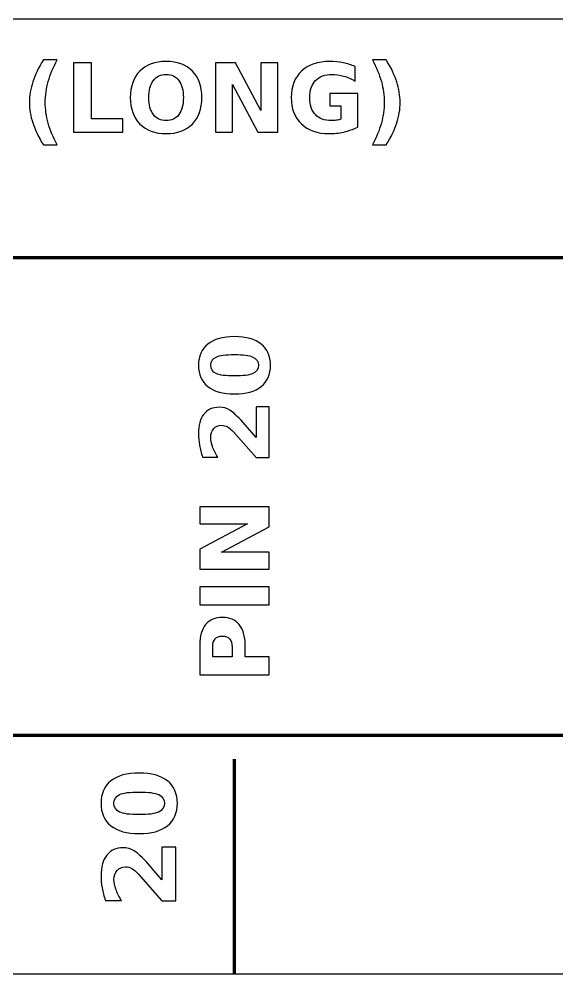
# Model space of a CAD drawing. Header units: centimetres. Extents: x -11 to 25, y -15.8 to -13.8.
# Drawn here: x 8.048 to 9.176, y -15.85 to -13.85 of the extents above; entities that cross this region are included whole.
import ezdxf

# ---------------------------------------------------------------- set-up
doc = ezdxf.new("R2010")
doc.units = ezdxf.units.CM
doc.header["$MEASUREMENT"] = 0
doc.layers.add('Layer 1', color=7, linetype='Continuous')

msp = doc.modelspace()

# ---------------------------------------------------------------- linework, layer by layer
at = {"layer": 'Layer 1', "color": 7}
msp.add_open_spline([(-10.9698, -13.85), (-10.9698, -13.85), (25.0302, -13.85), (25.0302, -13.85), (25.0302, -13.85), (25.0302, -13.85), (25.0302, -15.85), (25.0302, -15.85), (25.0302, -15.85), (25.0302, -15.85), (-10.9698, -15.85), (-10.9698, -15.85), (-10.9698, -15.85), (-10.9698, -15.85), (-10.9698, -13.85), (-10.9698, -13.85)], degree=3, knots=[0, 0, 0, 0, 0.25, 0.25, 0.25, 0.25, 0.5, 0.5, 0.5, 0.5, 0.75, 0.75, 0.75, 0.75, 1, 1, 1, 1], dxfattribs=at)
at = {"layer": 'Layer 1', "color": 250}
for points, knots in [([(8.12817, -14.11348), (8.12817, -14.11348), (8.09917, -14.11348), (8.09917, -14.11348), (8.09917, -14.11348), (8.0892, -14.09741), (8.08184, -14.08211), (8.0771, -14.06761), (8.0771, -14.06761), (8.07234, -14.05314), (8.06997, -14.03878), (8.06997, -14.02451), (8.06997, -14.02451), (8.06997, -14.01024), (8.07237, -13.99581), (8.07714, -13.98121), (8.07714, -13.98121), (8.08194, -13.96658), (8.08927, -13.95131), (8.09917, -13.93534), (8.09917, -13.93534), (8.09917, -13.93534), (8.12817, -13.93534), (8.12817, -13.93534), (8.12817, -13.93534), (8.11984, -13.95078), (8.1136, -13.96588), (8.10944, -13.98061), (8.10944, -13.98061), (8.10527, -13.99534), (8.10317, -14.00991), (8.10317, -14.02431), (8.10317, -14.02431), (8.10317, -14.03871), (8.10524, -14.05328), (8.10937, -14.06808), (8.10937, -14.06808), (8.1135, -14.08284), (8.11977, -14.09798), (8.12817, -14.11348)], [0, 0, 0, 0, 0.1, 0.1, 0.1, 0.1, 0.2, 0.2, 0.2, 0.2, 0.3, 0.3, 0.3, 0.3, 0.4, 0.4, 0.4, 0.4, 0.5, 0.5, 0.5, 0.5, 0.6, 0.6, 0.6, 0.6, 0.7, 0.7, 0.7, 0.7, 0.8, 0.8, 0.8, 0.8, 0.9, 0.9, 0.9, 0.9, 1, 1, 1, 1]), ([(8.35657, -13.93868), (8.38, -13.93868), (8.39837, -13.94538), (8.41163, -13.95881), (8.41163, -13.95881), (8.42493, -13.97221), (8.43157, -13.99071), (8.43157, -14.01434), (8.43157, -14.01434), (8.43157, -14.03791), (8.42493, -14.05641), (8.41163, -14.06981), (8.41163, -14.06981), (8.39837, -14.08324), (8.38, -14.08994), (8.35657, -14.08994), (8.35657, -14.08994), (8.3332, -14.08994), (8.31487, -14.08324), (8.30153, -14.06981), (8.30153, -14.06981), (8.28823, -14.05641), (8.28157, -14.03791), (8.28157, -14.01434), (8.28157, -14.01434), (8.28157, -13.99071), (8.28823, -13.97221), (8.30153, -13.95881), (8.30153, -13.95881), (8.31487, -13.94538), (8.3332, -13.93868), (8.35657, -13.93868)], [0, 0, 0, 0, 0.125, 0.125, 0.125, 0.125, 0.25, 0.25, 0.25, 0.25, 0.375, 0.375, 0.375, 0.375, 0.5, 0.5, 0.5, 0.5, 0.625, 0.625, 0.625, 0.625, 0.75, 0.75, 0.75, 0.75, 0.875, 0.875, 0.875, 0.875, 1, 1, 1, 1]), ([(8.75843, -14.07628), (8.74907, -14.08084), (8.73933, -14.08424), (8.72923, -14.08654), (8.72923, -14.08654), (8.71913, -14.08881), (8.70873, -14.08994), (8.69797, -14.08994), (8.69797, -14.08994), (8.6737, -14.08994), (8.65447, -14.08314), (8.64027, -14.06958), (8.64027, -14.06958), (8.62607, -14.05601), (8.61897, -14.03761), (8.61897, -14.01434), (8.61897, -14.01434), (8.61897, -13.99084), (8.6262, -13.97238), (8.64063, -13.95888), (8.64063, -13.95888), (8.6551, -13.94541), (8.6749, -13.93868), (8.70003, -13.93868), (8.70003, -13.93868), (8.70973, -13.93868), (8.71903, -13.93958), (8.72793, -13.94141), (8.72793, -13.94141), (8.7368, -13.94324), (8.7452, -13.94594), (8.75307, -13.94951), (8.75307, -13.94951), (8.75307, -13.94951), (8.75307, -13.97968), (8.75307, -13.97968), (8.75307, -13.97968), (8.74493, -13.97504), (8.73683, -13.97161), (8.7288, -13.96934), (8.7288, -13.96934), (8.72077, -13.96704), (8.7127, -13.96591), (8.70463, -13.96591), (8.70463, -13.96591), (8.68963, -13.96591), (8.6781, -13.97011), (8.67, -13.97848), (8.67, -13.97848), (8.6619, -13.98684), (8.65783, -13.99881), (8.65783, -14.01434), (8.65783, -14.01434), (8.65783, -14.02978), (8.66173, -14.04171), (8.66957, -14.05011), (8.66957, -14.05011), (8.67737, -14.05851), (8.68847, -14.06271), (8.70287, -14.06271), (8.70287, -14.06271), (8.70677, -14.06271), (8.7104, -14.06248), (8.71377, -14.06198), (8.71377, -14.06198), (8.71713, -14.06148), (8.72013, -14.06071), (8.7228, -14.05968), (8.7228, -14.05968), (8.7228, -14.05968), (8.7228, -14.03134), (8.7228, -14.03134), (8.7228, -14.03134), (8.7228, -14.03134), (8.69987, -14.03134), (8.69987, -14.03134), (8.69987, -14.03134), (8.69987, -14.03134), (8.69987, -14.00614), (8.69987, -14.00614), (8.69987, -14.00614), (8.69987, -14.00614), (8.75843, -14.00614), (8.75843, -14.00614), (8.75843, -14.00614), (8.75843, -14.00614), (8.75843, -14.07628), (8.75843, -14.07628)], [0, 0, 0, 0, 0.0454545, 0.0454545, 0.0454545, 0.0454545, 0.0909091, 0.0909091, 0.0909091, 0.0909091, 0.1363636, 0.1363636, 0.1363636, 0.1363636, 0.1818182, 0.1818182, 0.1818182, 0.1818182, 0.2272727, 0.2272727, 0.2272727, 0.2272727, 0.2727273, 0.2727273, 0.2727273, 0.2727273, 0.3181818, 0.3181818, 0.3181818, 0.3181818, 0.3636364, 0.3636364, 0.3636364, 0.3636364, 0.4090909, 0.4090909, 0.4090909, 0.4090909, 0.4545455, 0.4545455, 0.4545455, 0.4545455, 0.5, 0.5, 0.5, 0.5, 0.5454545, 0.5454545, 0.5454545, 0.5454545, 0.5909091, 0.5909091, 0.5909091, 0.5909091, 0.6363636, 0.6363636, 0.6363636, 0.6363636, 0.6818182, 0.6818182, 0.6818182, 0.6818182, 0.7272727, 0.7272727, 0.7272727, 0.7272727, 0.7727273, 0.7727273, 0.7727273, 0.7727273, 0.8181818, 0.8181818, 0.8181818, 0.8181818, 0.8636364, 0.8636364, 0.8636364, 0.8636364, 0.9090909, 0.9090909, 0.9090909, 0.9090909, 0.9545455, 0.9545455, 0.9545455, 0.9545455, 1, 1, 1, 1]), ([(8.78917, -14.11348), (8.7975, -14.09798), (8.80377, -14.08284), (8.80794, -14.06808), (8.80794, -14.06808), (8.8121, -14.05328), (8.81417, -14.03871), (8.81417, -14.02431), (8.81417, -14.02431), (8.81417, -14.00991), (8.8121, -13.99534), (8.80794, -13.98061), (8.80794, -13.98061), (8.80377, -13.96588), (8.7975, -13.95078), (8.78917, -13.93534), (8.78917, -13.93534), (8.78917, -13.93534), (8.81817, -13.93534), (8.81817, -13.93534), (8.81817, -13.93534), (8.82807, -13.95131), (8.8354, -13.96658), (8.8402, -13.98121), (8.8402, -13.98121), (8.84497, -13.99581), (8.84737, -14.01024), (8.84737, -14.02451), (8.84737, -14.02451), (8.84737, -14.03878), (8.845, -14.05314), (8.84024, -14.06761), (8.84024, -14.06761), (8.8355, -14.08211), (8.82814, -14.09741), (8.81817, -14.11348), (8.81817, -14.11348), (8.81817, -14.11348), (8.78917, -14.11348), (8.78917, -14.11348)], [0, 0, 0, 0, 0.1, 0.1, 0.1, 0.1, 0.2, 0.2, 0.2, 0.2, 0.3, 0.3, 0.3, 0.3, 0.4, 0.4, 0.4, 0.4, 0.5, 0.5, 0.5, 0.5, 0.6, 0.6, 0.6, 0.6, 0.7, 0.7, 0.7, 0.7, 0.8, 0.8, 0.8, 0.8, 0.9, 0.9, 0.9, 0.9, 1, 1, 1, 1]), ([(8.16254, -13.94131), (8.16254, -13.94131), (8.20014, -13.94131), (8.20014, -13.94131), (8.20014, -13.94131), (8.20014, -13.94131), (8.20014, -14.05868), (8.20014, -14.05868), (8.20014, -14.05868), (8.20014, -14.05868), (8.26614, -14.05868), (8.26614, -14.05868), (8.26614, -14.05868), (8.26614, -14.05868), (8.26614, -14.08711), (8.26614, -14.08711), (8.26614, -14.08711), (8.26614, -14.08711), (8.16254, -14.08711), (8.16254, -14.08711), (8.16254, -14.08711), (8.16254, -14.08711), (8.16254, -13.94131), (8.16254, -13.94131)], [0, 0, 0, 0, 0.1666667, 0.1666667, 0.1666667, 0.1666667, 0.3333333, 0.3333333, 0.3333333, 0.3333333, 0.5, 0.5, 0.5, 0.5, 0.6666667, 0.6666667, 0.6666667, 0.6666667, 0.8333333, 0.8333333, 0.8333333, 0.8333333, 1, 1, 1, 1]), ([(8.46, -13.94131), (8.46, -13.94131), (8.502, -13.94131), (8.502, -13.94131), (8.502, -13.94131), (8.502, -13.94131), (8.55503, -14.04131), (8.55503, -14.04131), (8.55503, -14.04131), (8.55503, -14.04131), (8.55503, -13.94131), (8.55503, -13.94131), (8.55503, -13.94131), (8.55503, -13.94131), (8.59066, -13.94131), (8.59066, -13.94131), (8.59066, -13.94131), (8.59066, -13.94131), (8.59066, -14.08711), (8.59066, -14.08711), (8.59066, -14.08711), (8.59066, -14.08711), (8.54866, -14.08711), (8.54866, -14.08711), (8.54866, -14.08711), (8.54866, -14.08711), (8.49563, -13.98711), (8.49563, -13.98711), (8.49563, -13.98711), (8.49563, -13.98711), (8.49563, -14.08711), (8.49563, -14.08711), (8.49563, -14.08711), (8.49563, -14.08711), (8.46, -14.08711), (8.46, -14.08711), (8.46, -14.08711), (8.46, -14.08711), (8.46, -13.94131), (8.46, -13.94131)], [0, 0, 0, 0, 0.1, 0.1, 0.1, 0.1, 0.2, 0.2, 0.2, 0.2, 0.3, 0.3, 0.3, 0.3, 0.4, 0.4, 0.4, 0.4, 0.5, 0.5, 0.5, 0.5, 0.6, 0.6, 0.6, 0.6, 0.7, 0.7, 0.7, 0.7, 0.8, 0.8, 0.8, 0.8, 0.9, 0.9, 0.9, 0.9, 1, 1, 1, 1]), ([(8.35657, -13.96591), (8.3451, -13.96591), (8.33623, -13.97014), (8.3299, -13.97861), (8.3299, -13.97861), (8.3236, -13.98708), (8.32043, -13.99898), (8.32043, -14.01434), (8.32043, -14.01434), (8.32043, -14.02968), (8.3236, -14.04154), (8.3299, -14.05001), (8.3299, -14.05001), (8.33623, -14.05848), (8.3451, -14.06271), (8.35657, -14.06271), (8.35657, -14.06271), (8.3681, -14.06271), (8.377, -14.05848), (8.38333, -14.05001), (8.38333, -14.05001), (8.38963, -14.04154), (8.3928, -14.02968), (8.3928, -14.01434), (8.3928, -14.01434), (8.3928, -13.99898), (8.38963, -13.98708), (8.38333, -13.97861), (8.38333, -13.97861), (8.377, -13.97014), (8.3681, -13.96591), (8.35657, -13.96591)], [0, 0, 0, 0, 0.125, 0.125, 0.125, 0.125, 0.25, 0.25, 0.25, 0.25, 0.375, 0.375, 0.375, 0.375, 0.5, 0.5, 0.5, 0.5, 0.625, 0.625, 0.625, 0.625, 0.75, 0.75, 0.75, 0.75, 0.875, 0.875, 0.875, 0.875, 1, 1, 1, 1]), ([(8.50006, -14.51511), (8.52423, -14.51511), (8.54286, -14.52031), (8.556, -14.53074), (8.556, -14.53074), (8.5691, -14.54114), (8.57566, -14.55594), (8.57566, -14.57508), (8.57566, -14.57508), (8.57566, -14.59428), (8.5691, -14.60911), (8.556, -14.61951), (8.556, -14.61951), (8.54286, -14.62994), (8.52423, -14.63514), (8.50006, -14.63514), (8.50006, -14.63514), (8.47586, -14.63514), (8.4572, -14.62994), (8.44406, -14.61951), (8.44406, -14.61951), (8.43096, -14.60911), (8.4244, -14.59428), (8.4244, -14.57508), (8.4244, -14.57508), (8.4244, -14.55594), (8.43096, -14.54114), (8.44406, -14.53074), (8.44406, -14.53074), (8.4572, -14.52031), (8.47586, -14.51511), (8.50006, -14.51511)], [0, 0, 0, 0, 0.125, 0.125, 0.125, 0.125, 0.25, 0.25, 0.25, 0.25, 0.375, 0.375, 0.375, 0.375, 0.5, 0.5, 0.5, 0.5, 0.625, 0.625, 0.625, 0.625, 0.75, 0.75, 0.75, 0.75, 0.875, 0.875, 0.875, 0.875, 1, 1, 1, 1]), ([(8.4998, -14.55271), (8.48156, -14.55271), (8.46873, -14.55441), (8.46126, -14.55784), (8.46126, -14.55784), (8.45383, -14.56124), (8.4501, -14.56701), (8.4501, -14.57508), (8.4501, -14.57508), (8.4501, -14.58314), (8.45383, -14.58891), (8.46126, -14.59238), (8.46126, -14.59238), (8.46873, -14.59581), (8.48156, -14.59754), (8.4998, -14.59754), (8.4998, -14.59754), (8.5182, -14.59754), (8.5312, -14.59581), (8.53873, -14.59238), (8.53873, -14.59238), (8.5463, -14.58891), (8.55006, -14.58314), (8.55006, -14.57508), (8.55006, -14.57508), (8.55006, -14.56708), (8.5463, -14.56134), (8.53873, -14.55788), (8.53873, -14.55788), (8.5312, -14.55444), (8.5182, -14.55271), (8.4998, -14.55271)], [0, 0, 0, 0, 0.125, 0.125, 0.125, 0.125, 0.25, 0.25, 0.25, 0.25, 0.375, 0.375, 0.375, 0.375, 0.5, 0.5, 0.5, 0.5, 0.625, 0.625, 0.625, 0.625, 0.75, 0.75, 0.75, 0.75, 0.875, 0.875, 0.875, 0.875, 1, 1, 1, 1]), ([(8.5452, -14.72625), (8.5452, -14.72625), (8.5452, -14.66208), (8.5452, -14.66208), (8.5452, -14.66208), (8.5452, -14.66208), (8.57283, -14.66208), (8.57283, -14.66208), (8.57283, -14.66208), (8.57283, -14.66208), (8.57283, -14.76805), (8.57283, -14.76805), (8.57283, -14.76805), (8.57283, -14.76805), (8.5452, -14.76805), (8.5452, -14.76805), (8.5452, -14.76805), (8.5452, -14.76805), (8.49823, -14.71481), (8.49823, -14.71481), (8.49823, -14.71481), (8.49393, -14.71005), (8.48973, -14.70655), (8.48563, -14.70428), (8.48563, -14.70428), (8.48153, -14.70198), (8.47726, -14.70085), (8.47283, -14.70085), (8.47283, -14.70085), (8.466, -14.70085), (8.4605, -14.70315), (8.45633, -14.70775), (8.45633, -14.70775), (8.45216, -14.71231), (8.4501, -14.71841), (8.4501, -14.72605), (8.4501, -14.72605), (8.4501, -14.73191), (8.45136, -14.73831), (8.45386, -14.74528), (8.45386, -14.74528), (8.45636, -14.75225), (8.4601, -14.75971), (8.46503, -14.76765), (8.46503, -14.76765), (8.46503, -14.76765), (8.433, -14.76765), (8.433, -14.76765), (8.433, -14.76765), (8.4302, -14.75918), (8.42806, -14.75081), (8.4266, -14.74255), (8.4266, -14.74255), (8.42513, -14.73428), (8.4244, -14.72618), (8.4244, -14.71821), (8.4244, -14.71821), (8.4244, -14.70078), (8.42823, -14.68721), (8.43593, -14.67755), (8.43593, -14.67755), (8.4436, -14.66788), (8.4543, -14.66305), (8.46806, -14.66305), (8.46806, -14.66305), (8.476, -14.66305), (8.4834, -14.66511), (8.49026, -14.66921), (8.49026, -14.66921), (8.49713, -14.67331), (8.50633, -14.68195), (8.51786, -14.69508), (8.51786, -14.69508), (8.51786, -14.69508), (8.5452, -14.72625), (8.5452, -14.72625)], [0, 0, 0, 0, 0.0526316, 0.0526316, 0.0526316, 0.0526316, 0.1052632, 0.1052632, 0.1052632, 0.1052632, 0.1578947, 0.1578947, 0.1578947, 0.1578947, 0.2105263, 0.2105263, 0.2105263, 0.2105263, 0.2631579, 0.2631579, 0.2631579, 0.2631579, 0.3157895, 0.3157895, 0.3157895, 0.3157895, 0.3684211, 0.3684211, 0.3684211, 0.3684211, 0.4210526, 0.4210526, 0.4210526, 0.4210526, 0.4736842, 0.4736842, 0.4736842, 0.4736842, 0.5263158, 0.5263158, 0.5263158, 0.5263158, 0.5789474, 0.5789474, 0.5789474, 0.5789474, 0.6315789, 0.6315789, 0.6315789, 0.6315789, 0.6842105, 0.6842105, 0.6842105, 0.6842105, 0.7368421, 0.7368421, 0.7368421, 0.7368421, 0.7894737, 0.7894737, 0.7894737, 0.7894737, 0.8421053, 0.8421053, 0.8421053, 0.8421053, 0.8947368, 0.8947368, 0.8947368, 0.8947368, 0.9473684, 0.9473684, 0.9473684, 0.9473684, 1, 1, 1, 1]), ([(8.42703, -15.00251), (8.42703, -15.00251), (8.42703, -14.96051), (8.42703, -14.96051), (8.42703, -14.96051), (8.42703, -14.96051), (8.52703, -14.90748), (8.52703, -14.90748), (8.52703, -14.90748), (8.52703, -14.90748), (8.42703, -14.90748), (8.42703, -14.90748), (8.42703, -14.90748), (8.42703, -14.90748), (8.42703, -14.87185), (8.42703, -14.87185), (8.42703, -14.87185), (8.42703, -14.87185), (8.57283, -14.87185), (8.57283, -14.87185), (8.57283, -14.87185), (8.57283, -14.87185), (8.57283, -14.91385), (8.57283, -14.91385), (8.57283, -14.91385), (8.57283, -14.91385), (8.47283, -14.96688), (8.47283, -14.96688), (8.47283, -14.96688), (8.47283, -14.96688), (8.57283, -14.96688), (8.57283, -14.96688), (8.57283, -14.96688), (8.57283, -14.96688), (8.57283, -15.00251), (8.57283, -15.00251), (8.57283, -15.00251), (8.57283, -15.00251), (8.42703, -15.00251), (8.42703, -15.00251)], [0, 0, 0, 0, 0.1, 0.1, 0.1, 0.1, 0.2, 0.2, 0.2, 0.2, 0.3, 0.3, 0.3, 0.3, 0.4, 0.4, 0.4, 0.4, 0.5, 0.5, 0.5, 0.5, 0.6, 0.6, 0.6, 0.6, 0.7, 0.7, 0.7, 0.7, 0.8, 0.8, 0.8, 0.8, 0.9, 0.9, 0.9, 0.9, 1, 1, 1, 1]), ([(8.42703, -15.07691), (8.42703, -15.07691), (8.42703, -15.03931), (8.42703, -15.03931), (8.42703, -15.03931), (8.42703, -15.03931), (8.57283, -15.03931), (8.57283, -15.03931), (8.57283, -15.03931), (8.57283, -15.03931), (8.57283, -15.07691), (8.57283, -15.07691), (8.57283, -15.07691), (8.57283, -15.07691), (8.42703, -15.07691), (8.42703, -15.07691)], [0, 0, 0, 0, 0.25, 0.25, 0.25, 0.25, 0.5, 0.5, 0.5, 0.5, 0.75, 0.75, 0.75, 0.75, 1, 1, 1, 1]), ([(8.42703, -15.22348), (8.42703, -15.22348), (8.42703, -15.16108), (8.42703, -15.16108), (8.42703, -15.16108), (8.42703, -15.14252), (8.43116, -15.12828), (8.4394, -15.11835), (8.4394, -15.11835), (8.44763, -15.10842), (8.45936, -15.10345), (8.4746, -15.10345), (8.4746, -15.10345), (8.48986, -15.10345), (8.50163, -15.10842), (8.50986, -15.11835), (8.50986, -15.11835), (8.5181, -15.12828), (8.52223, -15.14252), (8.52223, -15.16108), (8.52223, -15.16108), (8.52223, -15.16108), (8.52223, -15.18588), (8.52223, -15.18588), (8.52223, -15.18588), (8.52223, -15.18588), (8.57283, -15.18588), (8.57283, -15.18588), (8.57283, -15.18588), (8.57283, -15.18588), (8.57283, -15.22348), (8.57283, -15.22348), (8.57283, -15.22348), (8.57283, -15.22348), (8.42703, -15.22348), (8.42703, -15.22348)], [0, 0, 0, 0, 0.1111111, 0.1111111, 0.1111111, 0.1111111, 0.2222222, 0.2222222, 0.2222222, 0.2222222, 0.3333333, 0.3333333, 0.3333333, 0.3333333, 0.4444444, 0.4444444, 0.4444444, 0.4444444, 0.5555556, 0.5555556, 0.5555556, 0.5555556, 0.6666667, 0.6666667, 0.6666667, 0.6666667, 0.7777778, 0.7777778, 0.7777778, 0.7777778, 0.8888889, 0.8888889, 0.8888889, 0.8888889, 1, 1, 1, 1]), ([(8.45426, -15.18588), (8.45426, -15.18588), (8.495, -15.18588), (8.495, -15.18588), (8.495, -15.18588), (8.495, -15.18588), (8.495, -15.16508), (8.495, -15.16508), (8.495, -15.16508), (8.495, -15.15778), (8.49323, -15.15215), (8.48966, -15.14818), (8.48966, -15.14818), (8.48613, -15.14422), (8.4811, -15.14222), (8.4746, -15.14222), (8.4746, -15.14222), (8.46806, -15.14222), (8.46306, -15.14422), (8.45953, -15.14818), (8.45953, -15.14818), (8.45603, -15.15215), (8.45426, -15.15778), (8.45426, -15.16508), (8.45426, -15.16508), (8.45426, -15.16508), (8.45426, -15.18588), (8.45426, -15.18588)], [0, 0, 0, 0, 0.1428571, 0.1428571, 0.1428571, 0.1428571, 0.2857143, 0.2857143, 0.2857143, 0.2857143, 0.4285714, 0.4285714, 0.4285714, 0.4285714, 0.5714286, 0.5714286, 0.5714286, 0.5714286, 0.7142857, 0.7142857, 0.7142857, 0.7142857, 0.8571429, 0.8571429, 0.8571429, 0.8571429, 1, 1, 1, 1]), ([(8.30016, -15.42919), (8.32573, -15.42919), (8.34545, -15.43469), (8.35935, -15.44573), (8.35935, -15.44573), (8.37322, -15.45674), (8.38017, -15.4724), (8.38017, -15.49265), (8.38017, -15.49265), (8.38017, -15.51297), (8.37322, -15.52867), (8.35935, -15.53968), (8.35935, -15.53968), (8.34545, -15.55072), (8.32573, -15.55623), (8.30016, -15.55623), (8.30016, -15.55623), (8.27455, -15.55623), (8.25479, -15.55072), (8.24089, -15.53968), (8.24089, -15.53968), (8.22703, -15.52867), (8.22008, -15.51297), (8.22008, -15.49265), (8.22008, -15.49265), (8.22008, -15.4724), (8.22703, -15.45674), (8.24089, -15.44573), (8.24089, -15.44573), (8.25479, -15.43469), (8.27455, -15.42919), (8.30016, -15.42919)], [0, 0, 0, 0, 0.125, 0.125, 0.125, 0.125, 0.25, 0.25, 0.25, 0.25, 0.375, 0.375, 0.375, 0.375, 0.5, 0.5, 0.5, 0.5, 0.625, 0.625, 0.625, 0.625, 0.75, 0.75, 0.75, 0.75, 0.875, 0.875, 0.875, 0.875, 1, 1, 1, 1]), ([(8.29988, -15.46898), (8.28058, -15.46898), (8.267, -15.47078), (8.25909, -15.47441), (8.25909, -15.47441), (8.25123, -15.47801), (8.24728, -15.48412), (8.24728, -15.49265), (8.24728, -15.49265), (8.24728, -15.50119), (8.25123, -15.50729), (8.25909, -15.51096), (8.25909, -15.51096), (8.267, -15.5146), (8.28058, -15.51643), (8.29988, -15.51643), (8.29988, -15.51643), (8.31935, -15.51643), (8.33311, -15.5146), (8.34108, -15.51096), (8.34108, -15.51096), (8.34909, -15.50729), (8.35307, -15.50119), (8.35307, -15.49265), (8.35307, -15.49265), (8.35307, -15.48419), (8.34909, -15.47812), (8.34108, -15.47445), (8.34108, -15.47445), (8.33311, -15.47082), (8.31935, -15.46898), (8.29988, -15.46898)], [0, 0, 0, 0, 0.125, 0.125, 0.125, 0.125, 0.25, 0.25, 0.25, 0.25, 0.375, 0.375, 0.375, 0.375, 0.5, 0.5, 0.5, 0.5, 0.625, 0.625, 0.625, 0.625, 0.75, 0.75, 0.75, 0.75, 0.875, 0.875, 0.875, 0.875, 1, 1, 1, 1]), ([(8.34792, -15.65264), (8.34792, -15.65264), (8.34792, -15.58473), (8.34792, -15.58473), (8.34792, -15.58473), (8.34792, -15.58473), (8.37717, -15.58473), (8.37717, -15.58473), (8.37717, -15.58473), (8.37717, -15.58473), (8.37717, -15.69688), (8.37717, -15.69688), (8.37717, -15.69688), (8.37717, -15.69688), (8.34792, -15.69688), (8.34792, -15.69688), (8.34792, -15.69688), (8.34792, -15.69688), (8.29822, -15.64054), (8.29822, -15.64054), (8.29822, -15.64054), (8.29367, -15.6355), (8.28922, -15.63179), (8.28488, -15.6294), (8.28488, -15.6294), (8.28054, -15.62696), (8.27603, -15.62576), (8.27134, -15.62576), (8.27134, -15.62576), (8.2641, -15.62576), (8.25828, -15.6282), (8.25387, -15.63306), (8.25387, -15.63306), (8.24946, -15.6379), (8.24728, -15.64435), (8.24728, -15.65243), (8.24728, -15.65243), (8.24728, -15.65864), (8.24862, -15.66541), (8.25126, -15.67279), (8.25126, -15.67279), (8.25391, -15.68016), (8.25786, -15.68806), (8.26308, -15.69646), (8.26308, -15.69646), (8.26308, -15.69646), (8.22918, -15.69646), (8.22918, -15.69646), (8.22918, -15.69646), (8.22621, -15.6875), (8.22396, -15.67864), (8.2224, -15.66989), (8.2224, -15.66989), (8.22085, -15.66115), (8.22008, -15.65257), (8.22008, -15.64414), (8.22008, -15.64414), (8.22008, -15.62569), (8.22413, -15.61133), (8.23228, -15.6011), (8.23228, -15.6011), (8.2404, -15.59087), (8.25172, -15.58576), (8.26629, -15.58576), (8.26629, -15.58576), (8.27469, -15.58576), (8.28252, -15.58794), (8.28979, -15.59228), (8.28979, -15.59228), (8.29705, -15.59662), (8.30679, -15.60576), (8.319, -15.61966), (8.319, -15.61966), (8.319, -15.61966), (8.34792, -15.65264), (8.34792, -15.65264)], [0, 0, 0, 0, 0.0526316, 0.0526316, 0.0526316, 0.0526316, 0.1052632, 0.1052632, 0.1052632, 0.1052632, 0.1578947, 0.1578947, 0.1578947, 0.1578947, 0.2105263, 0.2105263, 0.2105263, 0.2105263, 0.2631579, 0.2631579, 0.2631579, 0.2631579, 0.3157895, 0.3157895, 0.3157895, 0.3157895, 0.3684211, 0.3684211, 0.3684211, 0.3684211, 0.4210526, 0.4210526, 0.4210526, 0.4210526, 0.4736842, 0.4736842, 0.4736842, 0.4736842, 0.5263158, 0.5263158, 0.5263158, 0.5263158, 0.5789474, 0.5789474, 0.5789474, 0.5789474, 0.6315789, 0.6315789, 0.6315789, 0.6315789, 0.6842105, 0.6842105, 0.6842105, 0.6842105, 0.7368421, 0.7368421, 0.7368421, 0.7368421, 0.7894737, 0.7894737, 0.7894737, 0.7894737, 0.8421053, 0.8421053, 0.8421053, 0.8421053, 0.8947368, 0.8947368, 0.8947368, 0.8947368, 0.9473684, 0.9473684, 0.9473684, 0.9473684, 1, 1, 1, 1])]:
    msp.add_open_spline(points, degree=3, knots=knots, dxfattribs=at)
at = {"layer": 'Layer 1', "color": 250, "lineweight": 100}
msp.add_open_spline([(-10.76247, -15.35), (-10.76247, -15.35), (-10.76247, -14.35), (-10.76247, -14.35), (-10.76247, -14.35), (-10.76247, -14.35), (24.83753, -14.35), (24.83753, -14.35), (24.83753, -14.35), (24.83753, -14.35), (24.83753, -15.35), (24.83753, -15.35), (24.83753, -15.35), (24.83753, -15.35), (-10.76247, -15.35), (-10.76247, -15.35)], degree=3, knots=[0, 0, 0, 0, 0.25, 0.25, 0.25, 0.25, 0.5, 0.5, 0.5, 0.5, 0.75, 0.75, 0.75, 0.75, 1, 1, 1, 1], dxfattribs=at)
at = {"layer": 'Layer 1', "color": 250, "lineweight": 106}
msp.add_open_spline([(8.50003, -15.85), (8.50003, -15.85), (8.50001, -15.40001), (8.50001, -15.40001)], degree=3, dxfattribs=at)

doc.saveas('drawing.dxf')
